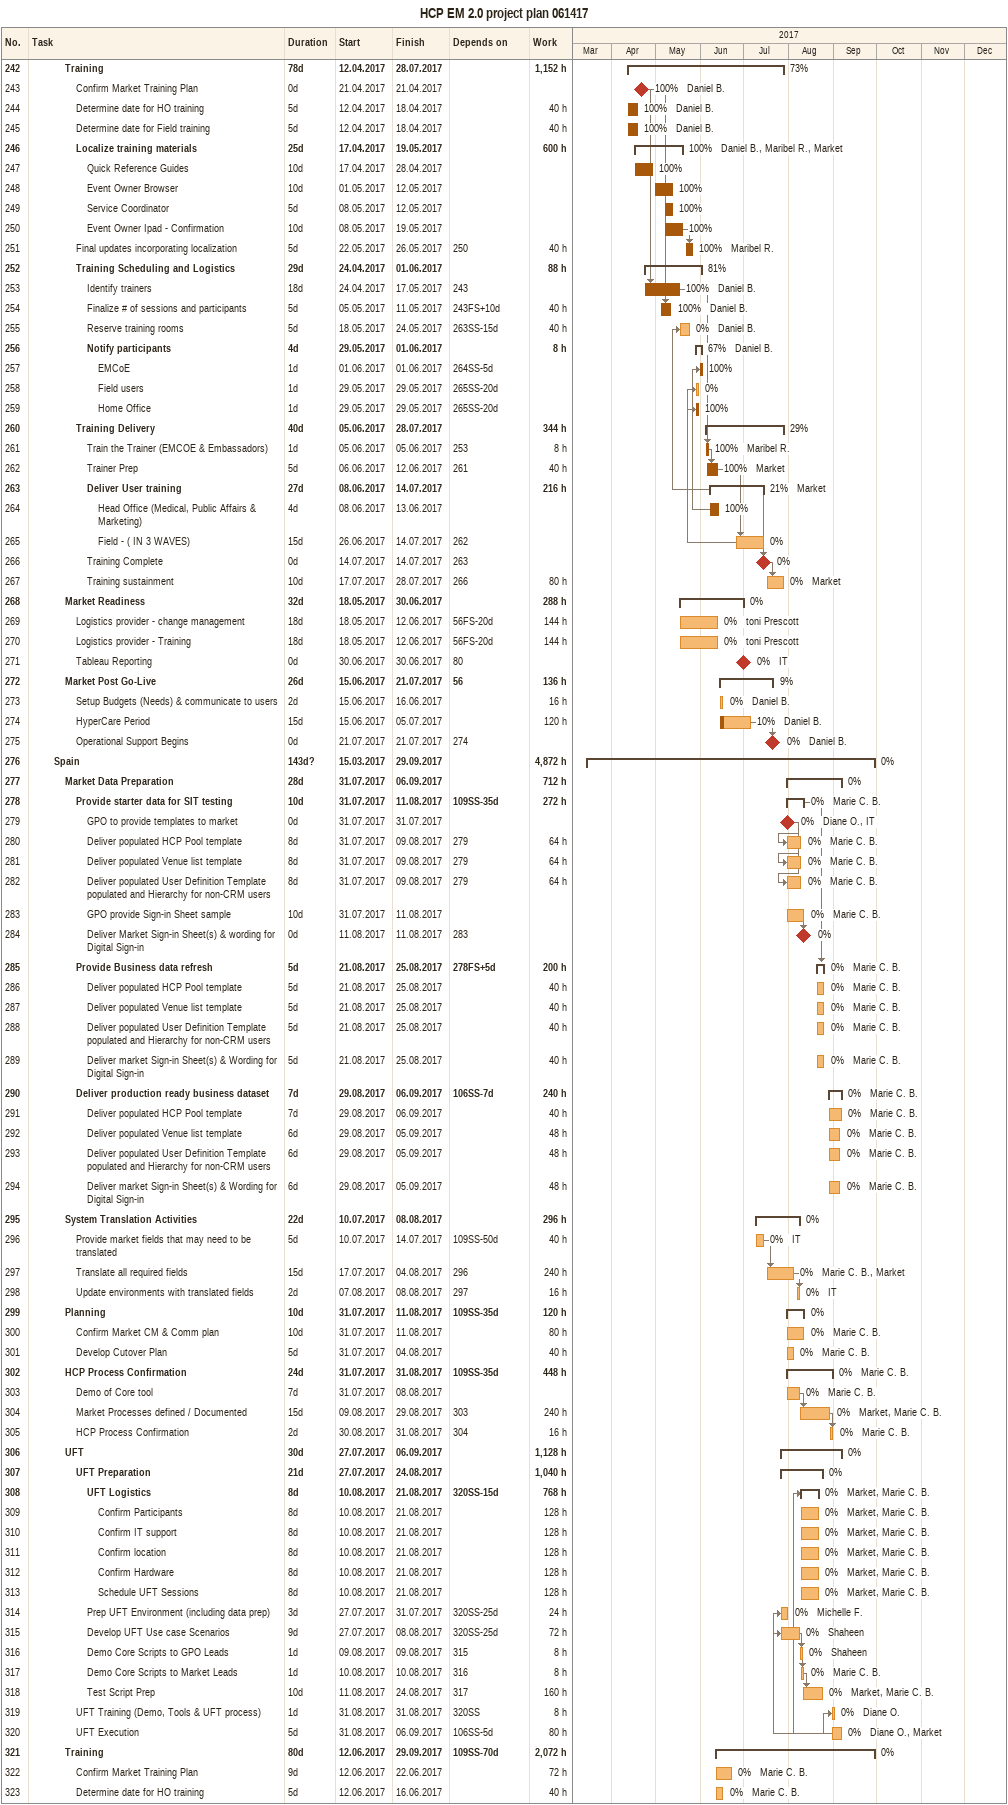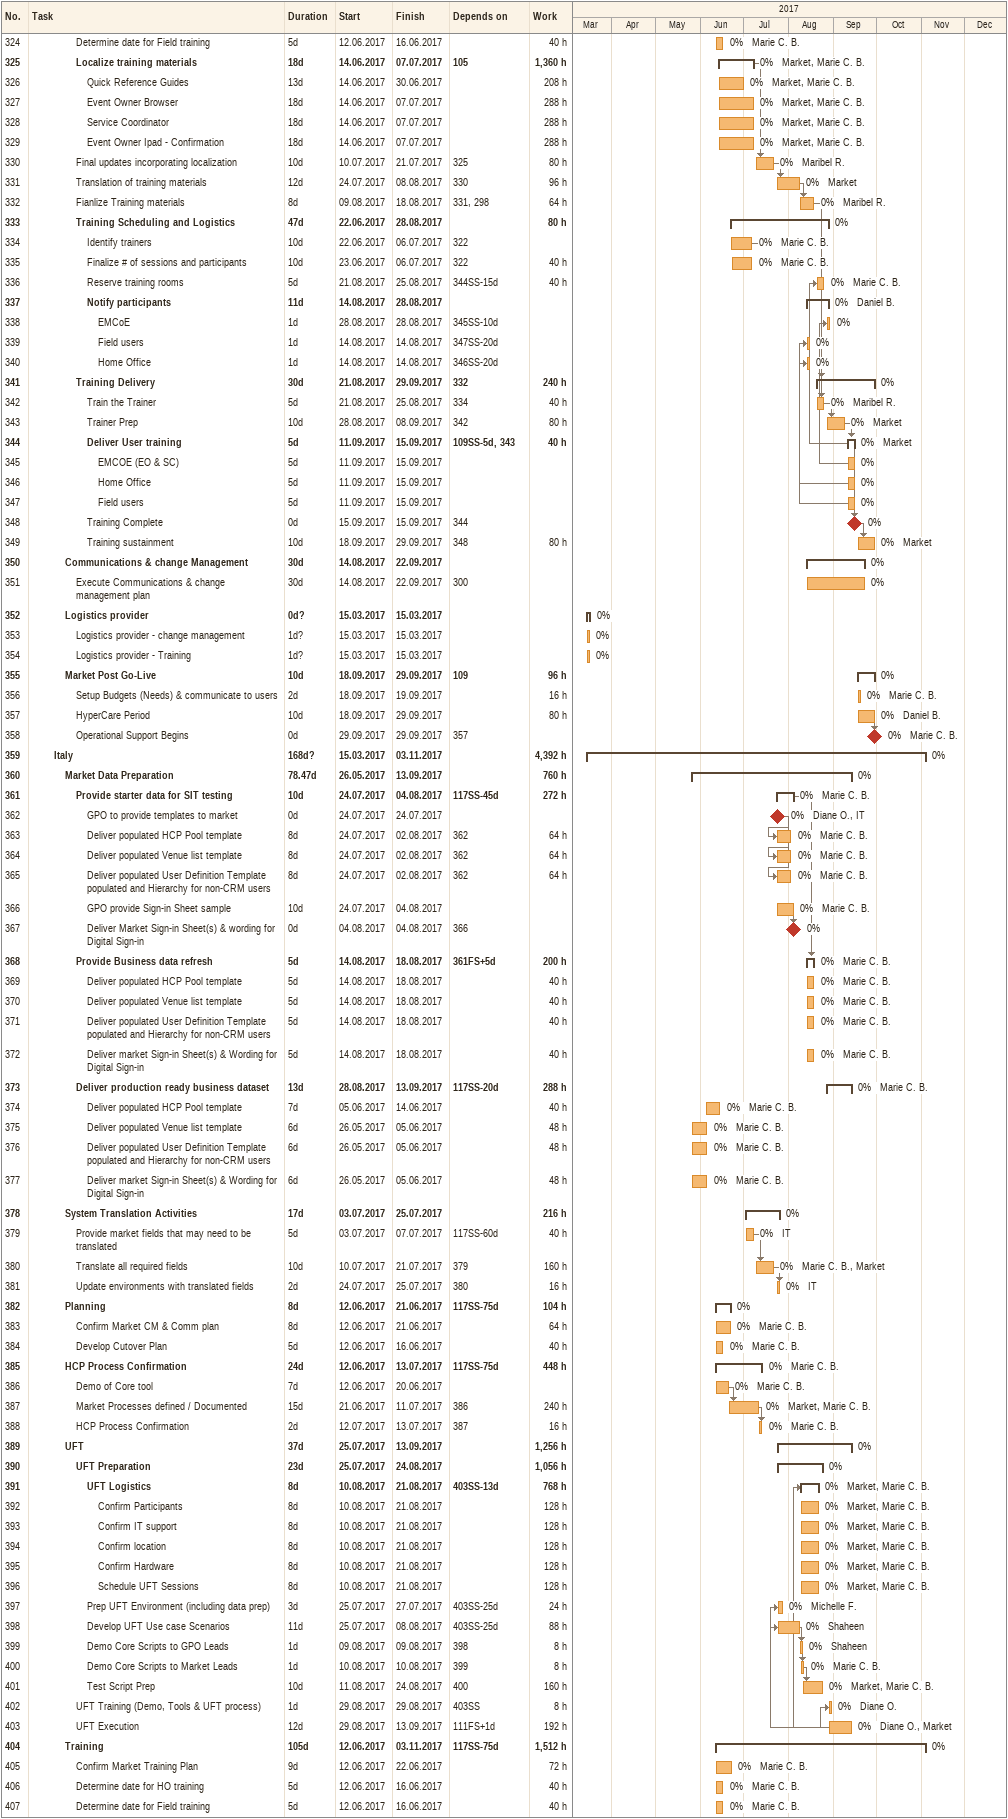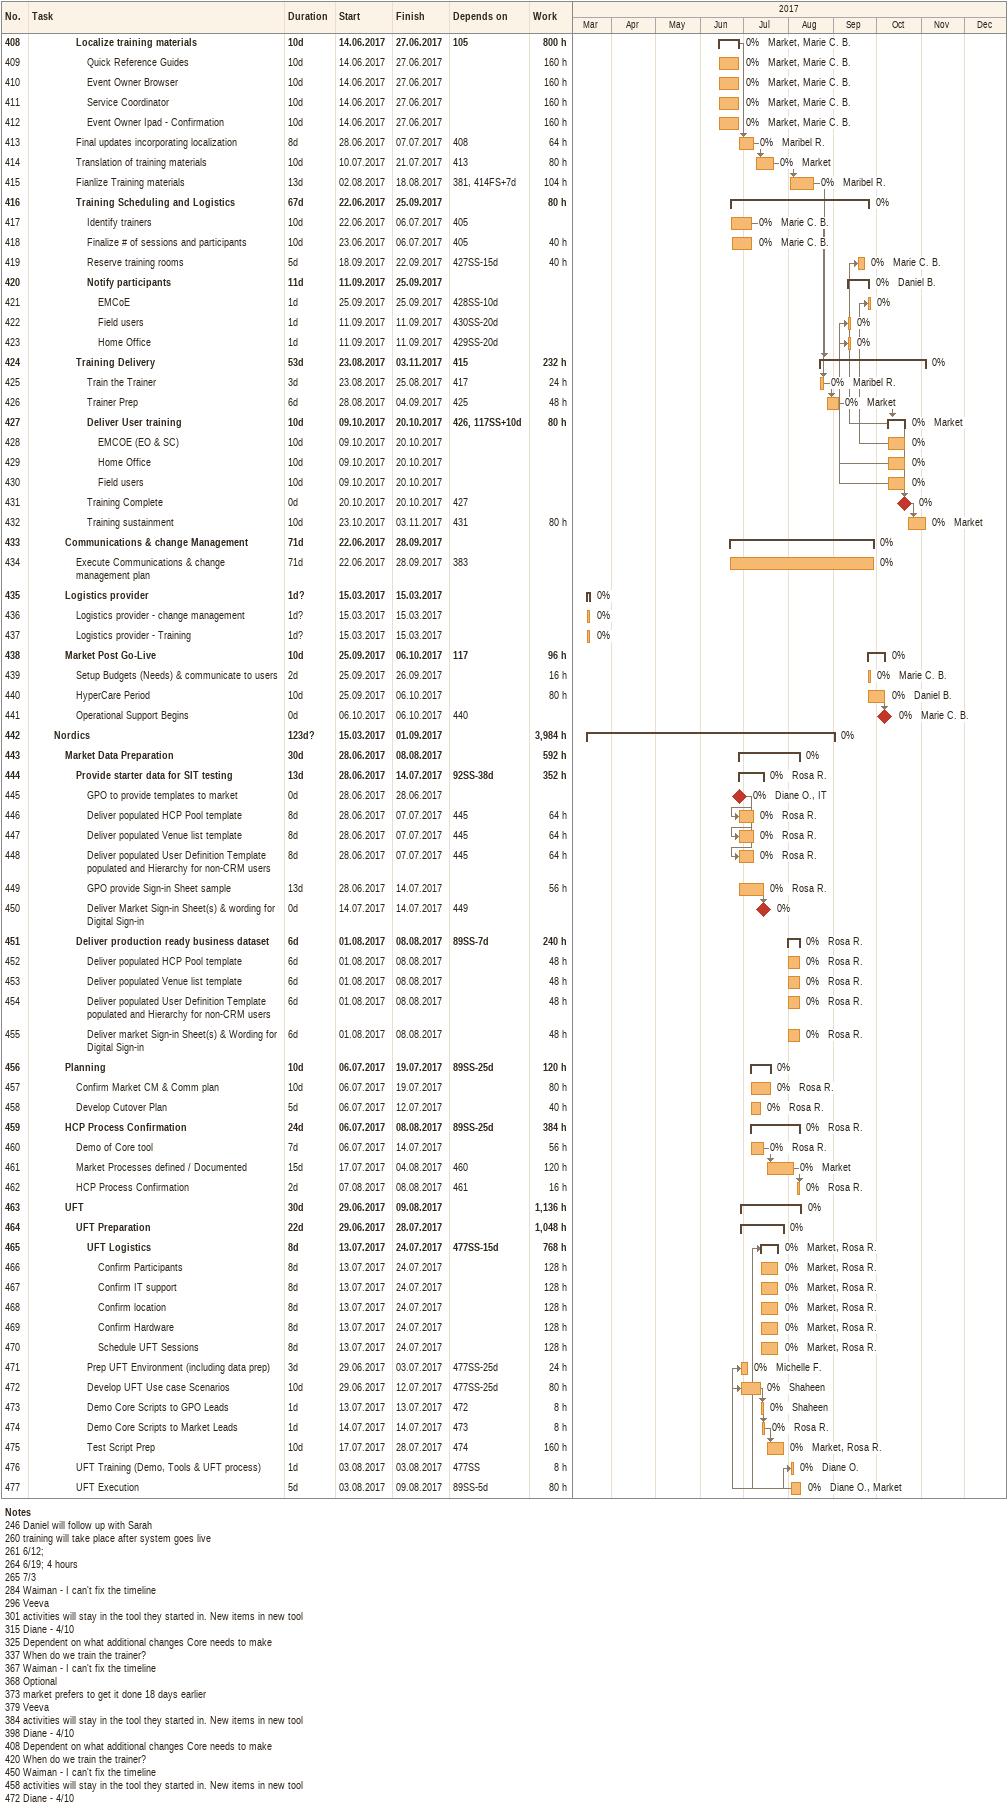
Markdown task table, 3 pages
HCP EM 2.0 project plan 061417

| ID | Level | Task | Duration | Start | Finish | Predecessors | Resources | % complete | Work (h) |
|---|---|---|---|---|---|---|---|---|---|
| 242 | 4 | **Training** | 78d | 2017-04-12 | 2017-07-28 |  |  | 73 | 1152 |
| 243 | 5 | Confirm Market Training Plan | 0d | 2017-04-21 | 2017-04-21 |  | Daniel B. | 100 |  |
| 244 | 5 | Determine date for HO training | 5d | 2017-04-12 | 2017-04-18 |  | Daniel B. | 100 | 40 |
| 245 | 5 | Determine date for Field training | 5d | 2017-04-12 | 2017-04-18 |  | Daniel B. | 100 | 40 |
| 246 | 5 | **Localize training materials** | 25d | 2017-04-17 | 2017-05-19 |  | Daniel B., Maribel R., Market | 100 | 600 |
| 247 | 6 | Quick Reference Guides | 10d | 2017-04-17 | 2017-04-28 |  |  | 100 |  |
| 248 | 6 | Event Owner Browser | 10d | 2017-05-01 | 2017-05-12 |  |  | 100 |  |
| 249 | 6 | Service Coordinator | 5d | 2017-05-08 | 2017-05-12 |  |  | 100 |  |
| 250 | 6 | Event Owner Ipad - Confirmation | 10d | 2017-05-08 | 2017-05-19 |  |  | 100 |  |
| 251 | 5 | Final updates incorporating localization | 5d | 2017-05-22 | 2017-05-26 | 250 | Maribel R. | 100 | 40 |
| 252 | 5 | **Training Scheduling and Logistics** | 29d | 2017-04-24 | 2017-06-01 |  |  | 81 | 88 |
| 253 | 6 | Identify trainers | 18d | 2017-04-24 | 2017-05-17 | 243 | Daniel B. | 100 |  |
| 254 | 6 | Finalize # of sessions and participants | 5d | 2017-05-05 | 2017-05-11 | 243FS+10d | Daniel B. | 100 | 40 |
| 255 | 6 | Reserve training rooms | 5d | 2017-05-18 | 2017-05-24 | 263SS-15d | Daniel B. | 0 | 40 |
| 256 | 6 | **Notify participants** | 4d | 2017-05-29 | 2017-06-01 |  | Daniel B. | 67 | 8 |
| 257 | 7 | EMCoE | 1d | 2017-06-01 | 2017-06-01 | 264SS-5d |  | 100 |  |
| 258 | 7 | Field users | 1d | 2017-05-29 | 2017-05-29 | 265SS-20d |  | 0 |  |
| 259 | 7 | Home Office | 1d | 2017-05-29 | 2017-05-29 | 265SS-20d |  | 100 |  |
| 260 | 5 | **Training Delivery** | 40d | 2017-06-05 | 2017-07-28 |  |  | 29 | 344 |
| 261 | 6 | Train the Trainer (EMCOE & Embassadors) | 1d | 2017-06-05 | 2017-06-05 | 253 | Maribel R. | 100 | 8 |
| 262 | 6 | Trainer Prep | 5d | 2017-06-06 | 2017-06-12 | 261 | Market | 100 | 40 |
| 263 | 6 | **Deliver User training** | 27d | 2017-06-08 | 2017-07-14 |  | Market | 21 | 216 |
| 264 | 7 | Head Office (Medical, Public Affairs & Marketing) | 4d | 2017-06-08 | 2017-06-13 |  |  | 100 |  |
| 265 | 7 | Field - ( IN 3 WAVES) | 15d | 2017-06-26 | 2017-07-14 | 262 |  | 0 |  |
| 266 | 6 | Training Complete | 0d | 2017-07-14 | 2017-07-14 | 263 |  | 0 |  |
| 267 | 6 | Training sustainment | 10d | 2017-07-17 | 2017-07-28 | 266 | Market | 0 | 80 |
| 268 | 4 | **Market Readiness** | 32d | 2017-05-18 | 2017-06-30 |  |  | 0 | 288 |
| 269 | 5 | Logistics provider - change management | 18d | 2017-05-18 | 2017-06-12 | 56FS-20d | toni Prescott | 0 | 144 |
| 270 | 5 | Logistics provider - Training | 18d | 2017-05-18 | 2017-06-12 | 56FS-20d | toni Prescott | 0 | 144 |
| 271 | 5 | Tableau Reporting | 0d | 2017-06-30 | 2017-06-30 | 80 | IT | 0 |  |
| 272 | 4 | **Market Post Go-Live** | 26d | 2017-06-15 | 2017-07-21 | 56 |  | 9 | 136 |
| 273 | 5 | Setup Budgets (Needs) & communicate to users | 2d | 2017-06-15 | 2017-06-16 |  | Daniel B. | 0 | 16 |
| 274 | 5 | HyperCare Period | 15d | 2017-06-15 | 2017-07-05 |  | Daniel B. | 10 | 120 |
| 275 | 5 | Operational Support Begins | 0d | 2017-07-21 | 2017-07-21 | 274 | Daniel B. | 0 |  |
| 276 | 3 | **Spain** | 143d? | 2017-03-15 | 2017-09-29 |  |  | 0 | 4872 |
| 277 | 4 | **Market Data Preparation** | 28d | 2017-07-31 | 2017-09-06 |  |  | 0 | 712 |
| 278 | 5 | **Provide starter data for SIT testing** | 10d | 2017-07-31 | 2017-08-11 | 109SS-35d | Marie C. B. | 0 | 272 |
| 279 | 6 | GPO to provide templates to market | 0d | 2017-07-31 | 2017-07-31 |  | Diane O., IT | 0 |  |
| 280 | 6 | Deliver populated HCP Pool template | 8d | 2017-07-31 | 2017-08-09 | 279 | Marie C. B. | 0 | 64 |
| 281 | 6 | Deliver populated Venue list template | 8d | 2017-07-31 | 2017-08-09 | 279 | Marie C. B. | 0 | 64 |
| 282 | 6 | Deliver populated User Definition Template populated and Hierarchy for non-CRM users | 8d | 2017-07-31 | 2017-08-09 | 279 | Marie C. B. | 0 | 64 |
| 283 | 6 | GPO provide Sign-in Sheet sample | 10d | 2017-07-31 | 2017-08-11 |  | Marie C. B. | 0 |  |
| 284 | 6 | Deliver Market Sign-in Sheet(s) & wording for Digital Sign-in | 0d | 2017-08-11 | 2017-08-11 | 283 |  | 0 |  |
| 285 | 5 | **Provide Business data refresh** | 5d | 2017-08-21 | 2017-08-25 | 278FS+5d | Marie C. B. | 0 | 200 |
| 286 | 6 | Deliver populated HCP Pool template | 5d | 2017-08-21 | 2017-08-25 |  | Marie C. B. | 0 | 40 |
| 287 | 6 | Deliver populated Venue list template | 5d | 2017-08-21 | 2017-08-25 |  | Marie C. B. | 0 | 40 |
| 288 | 6 | Deliver populated User Definition Template populated and Hierarchy for non-CRM users | 5d | 2017-08-21 | 2017-08-25 |  | Marie C. B. | 0 | 40 |
| 289 | 6 | Deliver market Sign-in Sheet(s) & Wording for Digital Sign-in | 5d | 2017-08-21 | 2017-08-25 |  | Marie C. B. | 0 | 40 |
| 290 | 5 | **Deliver production ready business dataset** | 7d | 2017-08-29 | 2017-09-06 | 106SS-7d | Marie C. B. | 0 | 240 |
| 291 | 6 | Deliver populated HCP Pool template | 7d | 2017-08-29 | 2017-09-06 |  | Marie C. B. | 0 | 40 |
| 292 | 6 | Deliver populated Venue list template | 6d | 2017-08-29 | 2017-09-05 |  | Marie C. B. | 0 | 48 |
| 293 | 6 | Deliver populated User Definition Template populated and Hierarchy for non-CRM users | 6d | 2017-08-29 | 2017-09-05 |  | Marie C. B. | 0 | 48 |
| 294 | 6 | Deliver market Sign-in Sheet(s) & Wording for Digital Sign-in | 6d | 2017-08-29 | 2017-09-05 |  | Marie C. B. | 0 | 48 |
| 295 | 4 | **System Translation Activities** | 22d | 2017-07-10 | 2017-08-08 |  |  | 0 | 296 |
| 296 | 5 | Provide market fields that may need to be translated | 5d | 2017-07-10 | 2017-07-14 | 109SS-50d | IT | 0 | 40 |
| 297 | 5 | Translate all required fields | 15d | 2017-07-17 | 2017-08-04 | 296 | Marie C. B., Market | 0 | 240 |
| 298 | 5 | Update environments with translated fields | 2d | 2017-08-07 | 2017-08-08 | 297 | IT | 0 | 16 |
| 299 | 4 | **Planning** | 10d | 2017-07-31 | 2017-08-11 | 109SS-35d |  | 0 | 120 |
| 300 | 5 | Confirm Market CM & Comm plan | 10d | 2017-07-31 | 2017-08-11 |  | Marie C. B. | 0 | 80 |
| 301 | 5 | Develop Cutover Plan | 5d | 2017-07-31 | 2017-08-04 |  | Marie C. B. | 0 | 40 |
| 302 | 4 | **HCP Process Confirmation** | 24d | 2017-07-31 | 2017-08-31 | 109SS-35d | Marie C. B. | 0 | 448 |
| 303 | 5 | Demo of Core tool | 7d | 2017-07-31 | 2017-08-08 |  | Marie C. B. | 0 |  |
| 304 | 5 | Market Processes defined / Documented | 15d | 2017-08-09 | 2017-08-29 | 303 | Market, Marie C. B. | 0 | 240 |
| 305 | 5 | HCP Process Confirmation | 2d | 2017-08-30 | 2017-08-31 | 304 | Marie C. B. | 0 | 16 |
| 306 | 4 | **UFT** | 30d | 2017-07-27 | 2017-09-06 |  |  | 0 | 1128 |
| 307 | 5 | **UFT Preparation** | 21d | 2017-07-27 | 2017-08-24 |  |  | 0 | 1040 |
| 308 | 6 | **UFT Logistics** | 8d | 2017-08-10 | 2017-08-21 | 320SS-15d | Market, Marie C. B. | 0 | 768 |
| 309 | 7 | Confirm Participants | 8d | 2017-08-10 | 2017-08-21 |  | Market, Marie C. B. | 0 | 128 |
| 310 | 7 | Confirm IT support | 8d | 2017-08-10 | 2017-08-21 |  | Market, Marie C. B. | 0 | 128 |
| 311 | 7 | Confirm location | 8d | 2017-08-10 | 2017-08-21 |  | Market, Marie C. B. | 0 | 128 |
| 312 | 7 | Confirm Hardware | 8d | 2017-08-10 | 2017-08-21 |  | Market, Marie C. B. | 0 | 128 |
| 313 | 7 | Schedule UFT Sessions | 8d | 2017-08-10 | 2017-08-21 |  | Market, Marie C. B. | 0 | 128 |
| 314 | 6 | Prep UFT Environment (including data prep) | 3d | 2017-07-27 | 2017-07-31 | 320SS-25d | Michelle F. | 0 | 24 |
| 315 | 6 | Develop UFT Use case Scenarios | 9d | 2017-07-27 | 2017-08-08 | 320SS-25d | Shaheen | 0 | 72 |
| 316 | 6 | Demo Core Scripts to GPO Leads | 1d | 2017-08-09 | 2017-08-09 | 315 | Shaheen | 0 | 8 |
| 317 | 6 | Demo Core Scripts to Market Leads | 1d | 2017-08-10 | 2017-08-10 | 316 | Marie C. B. | 0 | 8 |
| 318 | 6 | Test Script Prep | 10d | 2017-08-11 | 2017-08-24 | 317 | Market, Marie C. B. | 0 | 160 |
| 319 | 5 | UFT Training (Demo, Tools & UFT process) | 1d | 2017-08-31 | 2017-08-31 | 320SS | Diane O. | 0 | 8 |
| 320 | 5 | UFT Execution | 5d | 2017-08-31 | 2017-09-06 | 106SS-5d | Diane O., Market | 0 | 80 |
| 321 | 4 | **Training** | 80d | 2017-06-12 | 2017-09-29 | 109SS-70d |  | 0 | 2072 |
| 322 | 5 | Confirm Market Training Plan | 9d | 2017-06-12 | 2017-06-22 |  | Marie C. B. | 0 | 72 |
| 323 | 5 | Determine date for HO training | 5d | 2017-06-12 | 2017-06-16 |  | Marie C. B. | 0 | 40 |
| 324 | 5 | Determine date for Field training | 5d | 2017-06-12 | 2017-06-16 |  | Marie C. B. | 0 | 40 |
| 325 | 5 | **Localize training materials** | 18d | 2017-06-14 | 2017-07-07 | 105 | Market, Marie C. B. | 0 | 1360 |
| 326 | 6 | Quick Reference Guides | 13d | 2017-06-14 | 2017-06-30 |  | Market, Marie C. B. | 0 | 208 |
| 327 | 6 | Event Owner Browser | 18d | 2017-06-14 | 2017-07-07 |  | Market, Marie C. B. | 0 | 288 |
| 328 | 6 | Service Coordinator | 18d | 2017-06-14 | 2017-07-07 |  | Market, Marie C. B. | 0 | 288 |
| 329 | 6 | Event Owner Ipad - Confirmation | 18d | 2017-06-14 | 2017-07-07 |  | Market, Marie C. B. | 0 | 288 |
| 330 | 5 | Final updates incorporating localization | 10d | 2017-07-10 | 2017-07-21 | 325 | Maribel R. | 0 | 80 |
| 331 | 5 | Translation of training materials | 12d | 2017-07-24 | 2017-08-08 | 330 | Market | 0 | 96 |
| 332 | 5 | Fianlize Training materials | 8d | 2017-08-09 | 2017-08-18 | 331, 298 | Maribel R. | 0 | 64 |
| 333 | 5 | **Training Scheduling and Logistics** | 47d | 2017-06-22 | 2017-08-28 |  |  | 0 | 80 |
| 334 | 6 | Identify trainers | 10d | 2017-06-22 | 2017-07-06 | 322 | Marie C. B. | 0 |  |
| 335 | 6 | Finalize # of sessions and participants | 10d | 2017-06-23 | 2017-07-06 | 322 | Marie C. B. | 0 | 40 |
| 336 | 6 | Reserve training rooms | 5d | 2017-08-21 | 2017-08-25 | 344SS-15d | Marie C. B. | 0 | 40 |
| 337 | 6 | **Notify participants** | 11d | 2017-08-14 | 2017-08-28 |  | Daniel B. | 0 |  |
| 338 | 7 | EMCoE | 1d | 2017-08-28 | 2017-08-28 | 345SS-10d |  | 0 |  |
| 339 | 7 | Field users | 1d | 2017-08-14 | 2017-08-14 | 347SS-20d |  | 0 |  |
| 340 | 7 | Home Office | 1d | 2017-08-14 | 2017-08-14 | 346SS-20d |  | 0 |  |
| 341 | 5 | **Training Delivery** | 30d | 2017-08-21 | 2017-09-29 | 332 |  | 0 | 240 |
| 342 | 6 | Train the Trainer | 5d | 2017-08-21 | 2017-08-25 | 334 | Maribel R. | 0 | 40 |
| 343 | 6 | Trainer Prep | 10d | 2017-08-28 | 2017-09-08 | 342 | Market | 0 | 80 |
| 344 | 6 | **Deliver User training** | 5d | 2017-09-11 | 2017-09-15 | 109SS-5d, 343 | Market | 0 | 40 |
| 345 | 7 | EMCOE (EO & SC) | 5d | 2017-09-11 | 2017-09-15 |  |  | 0 |  |
| 346 | 7 | Home Office | 5d | 2017-09-11 | 2017-09-15 |  |  | 0 |  |
| 347 | 7 | Field users | 5d | 2017-09-11 | 2017-09-15 |  |  | 0 |  |
| 348 | 6 | Training Complete | 0d | 2017-09-15 | 2017-09-15 | 344 |  | 0 |  |
| 349 | 6 | Training sustainment | 10d | 2017-09-18 | 2017-09-29 | 348 | Market | 0 | 80 |
| 350 | 4 | **Communications & change Management** | 30d | 2017-08-14 | 2017-09-22 |  |  | 0 |  |
| 351 | 5 | Execute Communications & change management plan | 30d | 2017-08-14 | 2017-09-22 | 300 |  | 0 |  |
| 352 | 4 | **Logistics provider** | 0d? | 2017-03-15 | 2017-03-15 |  |  | 0 |  |
| 353 | 5 | Logistics provider - change management | 1d? | 2017-03-15 | 2017-03-15 |  |  | 0 |  |
| 354 | 5 | Logistics provider - Training | 1d? | 2017-03-15 | 2017-03-15 |  |  | 0 |  |
| 355 | 4 | **Market Post Go-Live** | 10d | 2017-09-18 | 2017-09-29 | 109 |  | 0 | 96 |
| 356 | 5 | Setup Budgets (Needs) & communicate to users | 2d | 2017-09-18 | 2017-09-19 |  | Marie C. B. | 0 | 16 |
| 357 | 5 | HyperCare Period | 10d | 2017-09-18 | 2017-09-29 |  | Daniel B. | 0 | 80 |
| 358 | 5 | Operational Support Begins | 0d | 2017-09-29 | 2017-09-29 | 357 | Marie C. B. | 0 |  |
| 359 | 3 | **Italy** | 168d? | 2017-03-15 | 2017-11-03 |  |  | 0 | 4392 |
| 360 | 4 | **Market Data Preparation** | 78.47d | 2017-05-26 | 2017-09-13 |  |  | 0 | 760 |
| 361 | 5 | **Provide starter data for SIT testing** | 10d | 2017-07-24 | 2017-08-04 | 117SS-45d | Marie C. B. | 0 | 272 |
| 362 | 6 | GPO to provide templates to market | 0d | 2017-07-24 | 2017-07-24 |  | Diane O., IT | 0 |  |
| 363 | 6 | Deliver populated HCP Pool template | 8d | 2017-07-24 | 2017-08-02 | 362 | Marie C. B. | 0 | 64 |
| 364 | 6 | Deliver populated Venue list template | 8d | 2017-07-24 | 2017-08-02 | 362 | Marie C. B. | 0 | 64 |
| 365 | 6 | Deliver populated User Definition Template populated and Hierarchy for non-CRM users | 8d | 2017-07-24 | 2017-08-02 | 362 | Marie C. B. | 0 | 64 |
| 366 | 6 | GPO provide Sign-in Sheet sample | 10d | 2017-07-24 | 2017-08-04 |  | Marie C. B. | 0 |  |
| 367 | 6 | Deliver Market Sign-in Sheet(s) & wording for Digital Sign-in | 0d | 2017-08-04 | 2017-08-04 | 366 |  | 0 |  |
| 368 | 5 | **Provide Business data refresh** | 5d | 2017-08-14 | 2017-08-18 | 361FS+5d | Marie C. B. | 0 | 200 |
| 369 | 6 | Deliver populated HCP Pool template | 5d | 2017-08-14 | 2017-08-18 |  | Marie C. B. | 0 | 40 |
| 370 | 6 | Deliver populated Venue list template | 5d | 2017-08-14 | 2017-08-18 |  | Marie C. B. | 0 | 40 |
| 371 | 6 | Deliver populated User Definition Template populated and Hierarchy for non-CRM users | 5d | 2017-08-14 | 2017-08-18 |  | Marie C. B. | 0 | 40 |
| 372 | 6 | Deliver market Sign-in Sheet(s) & Wording for Digital Sign-in | 5d | 2017-08-14 | 2017-08-18 |  | Marie C. B. | 0 | 40 |
| 373 | 5 | **Deliver production ready business dataset** | 13d | 2017-08-28 | 2017-09-13 | 117SS-20d | Marie C. B. | 0 | 288 |
| 374 | 6 | Deliver populated HCP Pool template | 7d | 2017-06-05 | 2017-06-14 |  | Marie C. B. | 0 | 40 |
| 375 | 6 | Deliver populated Venue list template | 6d | 2017-05-26 | 2017-06-05 |  | Marie C. B. | 0 | 48 |
| 376 | 6 | Deliver populated User Definition Template populated and Hierarchy for non-CRM users | 6d | 2017-05-26 | 2017-06-05 |  | Marie C. B. | 0 | 48 |
| 377 | 6 | Deliver market Sign-in Sheet(s) & Wording for Digital Sign-in | 6d | 2017-05-26 | 2017-06-05 |  | Marie C. B. | 0 | 48 |
| 378 | 4 | **System Translation Activities** | 17d | 2017-07-03 | 2017-07-25 |  |  | 0 | 216 |
| 379 | 5 | Provide market fields that may need to be translated | 5d | 2017-07-03 | 2017-07-07 | 117SS-60d | IT | 0 | 40 |
| 380 | 5 | Translate all required fields | 10d | 2017-07-10 | 2017-07-21 | 379 | Marie C. B., Market | 0 | 160 |
| 381 | 5 | Update environments with translated fields | 2d | 2017-07-24 | 2017-07-25 | 380 | IT | 0 | 16 |
| 382 | 4 | **Planning** | 8d | 2017-06-12 | 2017-06-21 | 117SS-75d |  | 0 | 104 |
| 383 | 5 | Confirm Market CM & Comm plan | 8d | 2017-06-12 | 2017-06-21 |  | Marie C. B. | 0 | 64 |
| 384 | 5 | Develop Cutover Plan | 5d | 2017-06-12 | 2017-06-16 |  | Marie C. B. | 0 | 40 |
| 385 | 4 | **HCP Process Confirmation** | 24d | 2017-06-12 | 2017-07-13 | 117SS-75d | Marie C. B. | 0 | 448 |
| 386 | 5 | Demo of Core tool | 7d | 2017-06-12 | 2017-06-20 |  | Marie C. B. | 0 |  |
| 387 | 5 | Market Processes defined / Documented | 15d | 2017-06-21 | 2017-07-11 | 386 | Market, Marie C. B. | 0 | 240 |
| 388 | 5 | HCP Process Confirmation | 2d | 2017-07-12 | 2017-07-13 | 387 | Marie C. B. | 0 | 16 |
| 389 | 4 | **UFT** | 37d | 2017-07-25 | 2017-09-13 |  |  | 0 | 1256 |
| 390 | 5 | **UFT Preparation** | 23d | 2017-07-25 | 2017-08-24 |  |  | 0 | 1056 |
| 391 | 6 | **UFT Logistics** | 8d | 2017-08-10 | 2017-08-21 | 403SS-13d | Market, Marie C. B. | 0 | 768 |
| 392 | 7 | Confirm Participants | 8d | 2017-08-10 | 2017-08-21 |  | Market, Marie C. B. | 0 | 128 |
| 393 | 7 | Confirm IT support | 8d | 2017-08-10 | 2017-08-21 |  | Market, Marie C. B. | 0 | 128 |
| 394 | 7 | Confirm location | 8d | 2017-08-10 | 2017-08-21 |  | Market, Marie C. B. | 0 | 128 |
| 395 | 7 | Confirm Hardware | 8d | 2017-08-10 | 2017-08-21 |  | Market, Marie C. B. | 0 | 128 |
| 396 | 7 | Schedule UFT Sessions | 8d | 2017-08-10 | 2017-08-21 |  | Market, Marie C. B. | 0 | 128 |
| 397 | 6 | Prep UFT Environment (including data prep) | 3d | 2017-07-25 | 2017-07-27 | 403SS-25d | Michelle F. | 0 | 24 |
| 398 | 6 | Develop UFT Use case Scenarios | 11d | 2017-07-25 | 2017-08-08 | 403SS-25d | Shaheen | 0 | 88 |
| 399 | 6 | Demo Core Scripts to GPO Leads | 1d | 2017-08-09 | 2017-08-09 | 398 | Shaheen | 0 | 8 |
| 400 | 6 | Demo Core Scripts to Market Leads | 1d | 2017-08-10 | 2017-08-10 | 399 | Marie C. B. | 0 | 8 |
| 401 | 6 | Test Script Prep | 10d | 2017-08-11 | 2017-08-24 | 400 | Market, Marie C. B. | 0 | 160 |
| 402 | 5 | UFT Training (Demo, Tools & UFT process) | 1d | 2017-08-29 | 2017-08-29 | 403SS | Diane O. | 0 | 8 |
| 403 | 5 | UFT Execution | 12d | 2017-08-29 | 2017-09-13 | 111FS+1d | Diane O., Market | 0 | 192 |
| 404 | 4 | **Training** | 105d | 2017-06-12 | 2017-11-03 | 117SS-75d |  | 0 | 1512 |
| 405 | 5 | Confirm Market Training Plan | 9d | 2017-06-12 | 2017-06-22 |  | Marie C. B. | 0 | 72 |
| 406 | 5 | Determine date for HO training | 5d | 2017-06-12 | 2017-06-16 |  | Marie C. B. | 0 | 40 |
| 407 | 5 | Determine date for Field training | 5d | 2017-06-12 | 2017-06-16 |  | Marie C. B. | 0 | 40 |
| 408 | 5 | **Localize training materials** | 10d | 2017-06-14 | 2017-06-27 | 105 | Market, Marie C. B. | 0 | 800 |
| 409 | 6 | Quick Reference Guides | 10d | 2017-06-14 | 2017-06-27 |  | Market, Marie C. B. | 0 | 160 |
| 410 | 6 | Event Owner Browser | 10d | 2017-06-14 | 2017-06-27 |  | Market, Marie C. B. | 0 | 160 |
| 411 | 6 | Service Coordinator | 10d | 2017-06-14 | 2017-06-27 |  | Market, Marie C. B. | 0 | 160 |
| 412 | 6 | Event Owner Ipad - Confirmation | 10d | 2017-06-14 | 2017-06-27 |  | Market, Marie C. B. | 0 | 160 |
| 413 | 5 | Final updates incorporating localization | 8d | 2017-06-28 | 2017-07-07 | 408 | Maribel R. | 0 | 64 |
| 414 | 5 | Translation of training materials | 10d | 2017-07-10 | 2017-07-21 | 413 | Market | 0 | 80 |
| 415 | 5 | Fianlize Training materials | 13d | 2017-08-02 | 2017-08-18 | 381, 414FS+7d | Maribel R. | 0 | 104 |
| 416 | 5 | **Training Scheduling and Logistics** | 67d | 2017-06-22 | 2017-09-25 |  |  | 0 | 80 |
| 417 | 6 | Identify trainers | 10d | 2017-06-22 | 2017-07-06 | 405 | Marie C. B. | 0 |  |
| 418 | 6 | Finalize # of sessions and participants | 10d | 2017-06-23 | 2017-07-06 | 405 | Marie C. B. | 0 | 40 |
| 419 | 6 | Reserve training rooms | 5d | 2017-09-18 | 2017-09-22 | 427SS-15d | Marie C. B. | 0 | 40 |
| 420 | 6 | **Notify participants** | 11d | 2017-09-11 | 2017-09-25 |  | Daniel B. | 0 |  |
| 421 | 7 | EMCoE | 1d | 2017-09-25 | 2017-09-25 | 428SS-10d |  | 0 |  |
| 422 | 7 | Field users | 1d | 2017-09-11 | 2017-09-11 | 430SS-20d |  | 0 |  |
| 423 | 7 | Home Office | 1d | 2017-09-11 | 2017-09-11 | 429SS-20d |  | 0 |  |
| 424 | 5 | **Training Delivery** | 53d | 2017-08-23 | 2017-11-03 | 415 |  | 0 | 232 |
| 425 | 6 | Train the Trainer | 3d | 2017-08-23 | 2017-08-25 | 417 | Maribel R. | 0 | 24 |
| 426 | 6 | Trainer Prep | 6d | 2017-08-28 | 2017-09-04 | 425 | Market | 0 | 48 |
| 427 | 6 | **Deliver User training** | 10d | 2017-10-09 | 2017-10-20 | 426, 117SS+10d | Market | 0 | 80 |
| 428 | 7 | EMCOE (EO & SC) | 10d | 2017-10-09 | 2017-10-20 |  |  | 0 |  |
| 429 | 7 | Home Office | 10d | 2017-10-09 | 2017-10-20 |  |  | 0 |  |
| 430 | 7 | Field users | 10d | 2017-10-09 | 2017-10-20 |  |  | 0 |  |
| 431 | 6 | Training Complete | 0d | 2017-10-20 | 2017-10-20 | 427 |  | 0 |  |
| 432 | 6 | Training sustainment | 10d | 2017-10-23 | 2017-11-03 | 431 | Market | 0 | 80 |
| 433 | 4 | **Communications & change Management** | 71d | 2017-06-22 | 2017-09-28 |  |  | 0 |  |
| 434 | 5 | Execute Communications & change management plan | 71d | 2017-06-22 | 2017-09-28 | 383 |  | 0 |  |
| 435 | 4 | **Logistics provider** | 1d? | 2017-03-15 | 2017-03-15 |  |  | 0 |  |
| 436 | 5 | Logistics provider - change management | 1d? | 2017-03-15 | 2017-03-15 |  |  | 0 |  |
| 437 | 5 | Logistics provider - Training | 1d? | 2017-03-15 | 2017-03-15 |  |  | 0 |  |
| 438 | 4 | **Market Post Go-Live** | 10d | 2017-09-25 | 2017-10-06 | 117 |  | 0 | 96 |
| 439 | 5 | Setup Budgets (Needs) & communicate to users | 2d | 2017-09-25 | 2017-09-26 |  | Marie C. B. | 0 | 16 |
| 440 | 5 | HyperCare Period | 10d | 2017-09-25 | 2017-10-06 |  | Daniel B. | 0 | 80 |
| 441 | 5 | Operational Support Begins | 0d | 2017-10-06 | 2017-10-06 | 440 | Marie C. B. | 0 |  |
| 442 | 3 | **Nordics** | 123d? | 2017-03-15 | 2017-09-01 |  |  | 0 | 3984 |
| 443 | 4 | **Market Data Preparation** | 30d | 2017-06-28 | 2017-08-08 |  |  | 0 | 592 |
| 444 | 5 | **Provide starter data for SIT testing** | 13d | 2017-06-28 | 2017-07-14 | 92SS-38d | Rosa R. | 0 | 352 |
| 445 | 6 | GPO to provide templates to market | 0d | 2017-06-28 | 2017-06-28 |  | Diane O., IT | 0 |  |
| 446 | 6 | Deliver populated HCP Pool template | 8d | 2017-06-28 | 2017-07-07 | 445 | Rosa R. | 0 | 64 |
| 447 | 6 | Deliver populated Venue list template | 8d | 2017-06-28 | 2017-07-07 | 445 | Rosa R. | 0 | 64 |
| 448 | 6 | Deliver populated User Definition Template populated and Hierarchy for non-CRM users | 8d | 2017-06-28 | 2017-07-07 | 445 | Rosa R. | 0 | 64 |
| 449 | 6 | GPO provide Sign-in Sheet sample | 13d | 2017-06-28 | 2017-07-14 |  | Rosa R. | 0 | 56 |
| 450 | 6 | Deliver Market Sign-in Sheet(s) & wording for Digital Sign-in | 0d | 2017-07-14 | 2017-07-14 | 449 |  | 0 |  |
| 451 | 5 | **Deliver production ready business dataset** | 6d | 2017-08-01 | 2017-08-08 | 89SS-7d | Rosa R. | 0 | 240 |
| 452 | 6 | Deliver populated HCP Pool template | 6d | 2017-08-01 | 2017-08-08 |  | Rosa R. | 0 | 48 |
| 453 | 6 | Deliver populated Venue list template | 6d | 2017-08-01 | 2017-08-08 |  | Rosa R. | 0 | 48 |
| 454 | 6 | Deliver populated User Definition Template populated and Hierarchy for non-CRM users | 6d | 2017-08-01 | 2017-08-08 |  | Rosa R. | 0 | 48 |
| 455 | 6 | Deliver market Sign-in Sheet(s) & Wording for Digital Sign-in | 6d | 2017-08-01 | 2017-08-08 |  | Rosa R. | 0 | 48 |
| 456 | 4 | **Planning** | 10d | 2017-07-06 | 2017-07-19 | 89SS-25d |  | 0 | 120 |
| 457 | 5 | Confirm Market CM & Comm plan | 10d | 2017-07-06 | 2017-07-19 |  | Rosa R. | 0 | 80 |
| 458 | 5 | Develop Cutover Plan | 5d | 2017-07-06 | 2017-07-12 |  | Rosa R. | 0 | 40 |
| 459 | 4 | **HCP Process Confirmation** | 24d | 2017-07-06 | 2017-08-08 | 89SS-25d | Rosa R. | 0 | 384 |
| 460 | 5 | Demo of Core tool | 7d | 2017-07-06 | 2017-07-14 |  | Rosa R. | 0 | 56 |
| 461 | 5 | Market Processes defined / Documented | 15d | 2017-07-17 | 2017-08-04 | 460 | Market | 0 | 120 |
| 462 | 5 | HCP Process Confirmation | 2d | 2017-08-07 | 2017-08-08 | 461 | Rosa R. | 0 | 16 |
| 463 | 4 | **UFT** | 30d | 2017-06-29 | 2017-08-09 |  |  | 0 | 1136 |
| 464 | 5 | **UFT Preparation** | 22d | 2017-06-29 | 2017-07-28 |  |  | 0 | 1048 |
| 465 | 6 | **UFT Logistics** | 8d | 2017-07-13 | 2017-07-24 | 477SS-15d | Market, Rosa R. | 0 | 768 |
| 466 | 7 | Confirm Participants | 8d | 2017-07-13 | 2017-07-24 |  | Market, Rosa R. | 0 | 128 |
| 467 | 7 | Confirm IT support | 8d | 2017-07-13 | 2017-07-24 |  | Market, Rosa R. | 0 | 128 |
| 468 | 7 | Confirm location | 8d | 2017-07-13 | 2017-07-24 |  | Market, Rosa R. | 0 | 128 |
| 469 | 7 | Confirm Hardware | 8d | 2017-07-13 | 2017-07-24 |  | Market, Rosa R. | 0 | 128 |
| 470 | 7 | Schedule UFT Sessions | 8d | 2017-07-13 | 2017-07-24 |  | Market, Rosa R. | 0 | 128 |
| 471 | 6 | Prep UFT Environment (including data prep) | 3d | 2017-06-29 | 2017-07-03 | 477SS-25d | Michelle F. | 0 | 24 |
| 472 | 6 | Develop UFT Use case Scenarios | 10d | 2017-06-29 | 2017-07-12 | 477SS-25d | Shaheen | 0 | 80 |
| 473 | 6 | Demo Core Scripts to GPO Leads | 1d | 2017-07-13 | 2017-07-13 | 472 | Shaheen | 0 | 8 |
| 474 | 6 | Demo Core Scripts to Market Leads | 1d | 2017-07-14 | 2017-07-14 | 473 | Rosa R. | 0 | 8 |
| 475 | 6 | Test Script Prep | 10d | 2017-07-17 | 2017-07-28 | 474 | Market, Rosa R. | 0 | 160 |
| 476 | 5 | UFT Training (Demo, Tools & UFT process) | 1d | 2017-08-03 | 2017-08-03 | 477SS | Diane O. | 0 | 8 |
| 477 | 5 | UFT Execution | 5d | 2017-08-03 | 2017-08-09 | 89SS-5d | Diane O., Market | 0 | 80 |

Notes
- 246: Daniel will follow up with Sarah
- 260: training will take place after system goes live
- 261: 6/12;
- 264: 6/19; 4 hours
- 265: 7/3
- 284: Waiman - I can't fix the timeline
- 296: Veeva
- 301: activities will stay in the tool they started in. New items in new tool
- 315: Diane - 4/10
- 325: Dependent on what additional changes Core needs to make
- 337: When do we train the trainer?
- 367: Waiman - I can't fix the timeline
- 368: Optional
- 373: market prefers to get it done 18 days earlier
- 379: Veeva
- 384: activities will stay in the tool they started in. New items in new tool
- 398: Diane - 4/10
- 408: Dependent on what additional changes Core needs to make
- 420: When do we train the trainer?
- 450: Waiman - I can't fix the timeline
- 458: activities will stay in the tool they started in. New items in new tool
- 472: Diane - 4/10
